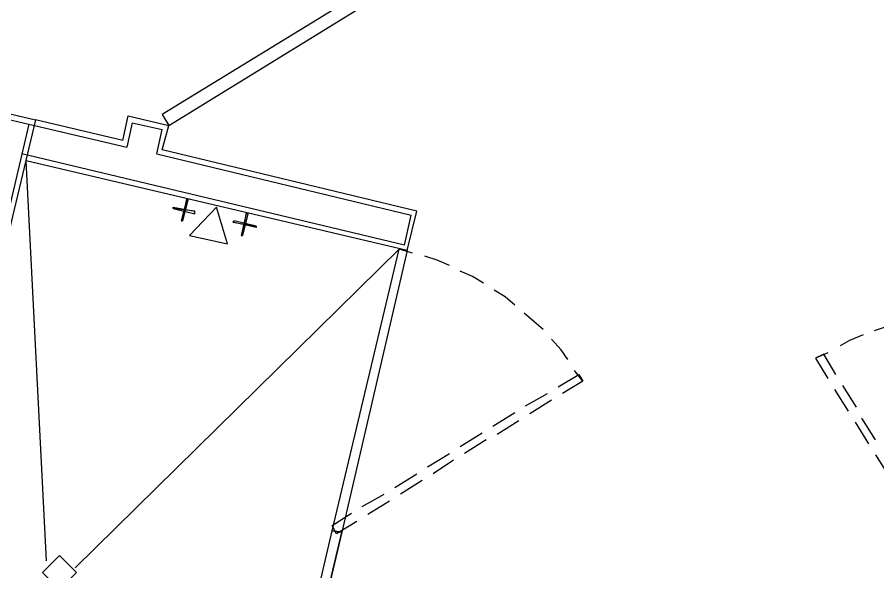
# Model space of a CAD drawing. Header units: feet. Extents: x -84 to 198, y -22 to 181.
# Drawn here: x 46.26 to 54.69, y 20.87 to 26.3 of the extents above; entities that cross this region are included whole.
import ezdxf

# ---------------------------------------------------------------- set-up
doc = ezdxf.new("R2010")
doc.units = ezdxf.units.FT
doc.layers.add('A-LINEA', color=7, linetype='CONTINUOUS')
doc.layers.add('A-LINEA-FINA', color=9, linetype='CONTINUOUS')

msp = doc.modelspace()

# ---------------------------------------------------------------- linework, layer by layer
at = {"layer": 'A-LINEA'}
for p, q in [((47.2933, 25.0978), (46.44, 25.2978)), ((47.2933, 25.0978), (47.3467, 25.3378)), ((47.3467, 25.3378), (47.7467, 25.2444)), ((46.3733, 25.2578), (47.3333, 25.0311)), ((47.3867, 25.2711), (47.3333, 25.0311)), ((47.3867, 25.2711), (47.68, 25.2044)), ((47.68, 25.0044), (47.7467, 25.2444)), ((47.6267, 24.9644), (47.68, 25.2044)), ((50.0533, 24.0711), (46.3067, 24.9644)), ((47.6267, 24.9644), (50.12, 24.3644)), ((50.1733, 24.4044), (47.68, 25.0044)), ((46.5467, 20.9778), (46.3467, 24.8978)), ((50.08, 24.0178), (46.3467, 24.8978)), ((50.0533, 24.0711), (50.12, 24.3644)), ((50.08, 24.0178), (50.1733, 24.4044)), ((46.8267, 20.9111), (50, 24.0311)), ((50.1333, 23.9911), (50, 24.0311)), ((54.2, 23.0178), (54.08, 22.9644)), ((54.08, 22.9644), (54.2, 22.7644)), ((51.8, 22.7378), (51.6, 22.6178)), ((54.48, 22.4844), (54.3467, 22.6978)), ((51.24, 22.4978), (51.4533, 22.6178)), ((54.2667, 22.6578), (54.4, 22.4444)), ((51.4933, 22.5511), (51.28, 22.4178)), ((50.92, 22.2978), (51.1333, 22.4311)), ((51.1733, 22.3511), (50.96, 22.2178)), ((54.6667, 22.1644), (54.5333, 22.3778)), ((54.4667, 22.3378), (54.6, 22.1244)), ((50.6, 22.0978), (50.8133, 22.2311)), ((50.8533, 22.1644), (50.64, 22.0311)), ((50.28, 21.8978), (50.4933, 22.0311)), ((54.6667, 22.0178), (54.8, 21.8044)), ((50.5333, 21.9644), (50.3333, 21.8311)), ((49.96, 21.6978), (50.1733, 21.8311)), ((50.2267, 21.7644), (50.0133, 21.6311)), ((49.64, 21.5111), (49.8533, 21.6311)), ((49.9067, 21.5644), (49.6933, 21.4311)), ((49.4, 21.3111), (49.4, 21.3111))]:
    msp.add_line(p, q, dxfattribs=at)
for points in [[(47.7467, 25.2444), (50.1467, 26.7244), (50.0933, 26.8311), (47.68, 25.3511), (47.7467, 25.2444)], [(44.0133, 25.8711), (46.44, 25.2978), (45.6533, 22.0044), (43.2267, 22.5778), (44.0133, 25.8711)], [(44.04, 25.8044), (46.3733, 25.2578), (45.6267, 22.0711), (43.2933, 22.6178), (44.04, 25.8044)], [(50.08, 24.0178), (49.44, 21.2578), (49.3467, 21.2711), (50, 24.0311), (50.08, 24.0178)], [(50.4933, 23.8711), (50.3733, 23.9244), (50.2533, 23.9644)], [(50.8267, 23.6978), (50.72, 23.7644), (50.6, 23.8178)], [(51.1333, 23.4844), (51.04, 23.5644), (50.9333, 23.6311)], [(51.4133, 23.2444), (51.32, 23.3244), (51.2267, 23.4044)], [(54.8933, 23.2978), (54.7733, 23.2711), (54.6533, 23.2311)], [(54.5467, 23.1911), (54.4133, 23.1378), (54.32, 23.0844)], [(51.6533, 22.9511), (51.5867, 23.0444), (51.4933, 23.1511)], [(54.28, 22.8044), (54.16, 23.0044), (54.08, 22.9644)], [(51.56, 22.6844), (51.76, 22.8044), (51.8, 22.7378), (51.72, 22.8444)], [(49.5867, 21.3644), (49.3867, 21.2444), (49.3467, 21.3244), (49.5333, 21.4444)], [(49.44, 21.2578), (48.6667, 17.9911), (48.5867, 18.0178), (49.3467, 21.2711), (49.44, 21.2578)], [(49.4, 21.0978), (48.6667, 17.9911), (49.44, 21.2578)], [(49.3867, 21.2178), (49.3867, 21.2178), (49.3867, 21.2178)], [(46.84, 20.8644), (46.6733, 21.0311), (46.5067, 20.8644), (46.6733, 20.6978), (46.84, 20.8644)]]:
    msp.add_lwpolyline(points, dxfattribs=at)
at = {"layer": 'A-LINEA-FINA'}
for points in [[(47.8667, 24.3111), (47.88, 24.3111), (47.92, 24.5244), (47.8667, 24.3111)], [(47.88, 24.3111), (47.92, 24.5244), (47.9333, 24.5244), (47.88, 24.3111), (47.88, 24.3111)], [(48, 24.4044), (47.7867, 24.4311), (47.7867, 24.4444), (48, 24.4044), (48, 24.4044)], [(48, 24.3778), (48, 24.4044), (47.7867, 24.4311), (48, 24.3778)], [(47.9467, 24.1644), (48.32, 24.0844), (48.2133, 24.4444), (47.9467, 24.1644), (47.9467, 24.1644)], [(48.4533, 24.1644), (48.4667, 24.1644), (48.5067, 24.3911), (48.4533, 24.1644)], [(48.4667, 24.1644), (48.5067, 24.3911), (48.52, 24.3778), (48.4667, 24.1644), (48.4667, 24.1644)], [(48.3867, 24.3111), (48.3733, 24.2978), (48.6, 24.2578), (48.3867, 24.3111)], [(48.3733, 24.2978), (48.6, 24.2578), (48.6, 24.2444), (48.3733, 24.2978), (48.3733, 24.2978)]]:
    msp.add_lwpolyline(points, dxfattribs=at)

doc.saveas('drawing.dxf')
